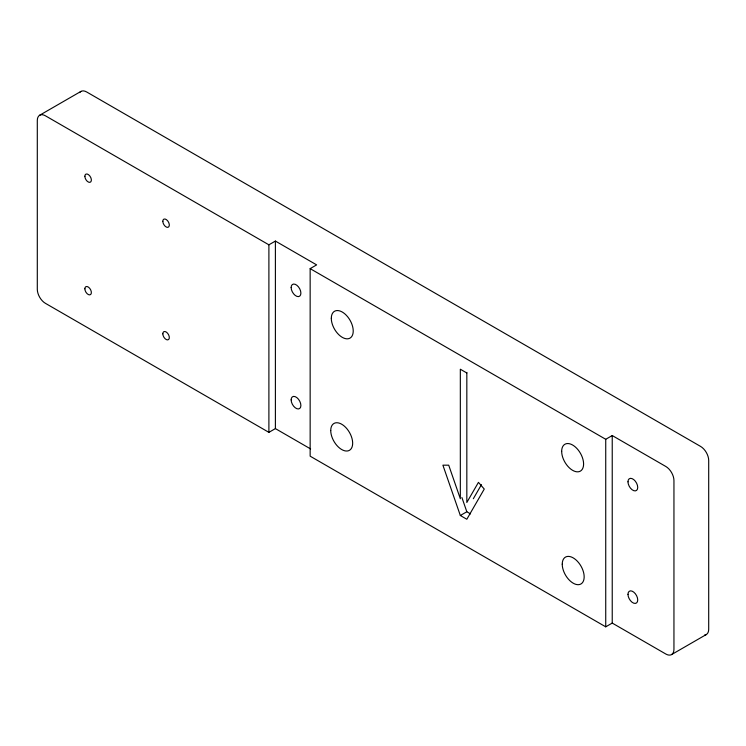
<?xml version="1.0" encoding="UTF-8"?>
<svg xmlns="http://www.w3.org/2000/svg" width="746" height="746" viewBox="0 0 746 746"><rect width="100%" height="100%" fill="white"/><g stroke="black" fill="none" stroke-linecap="round" stroke-linejoin="round"><path stroke-width="1.12" d="M473.328 498.729L481.459 484.639M39.678 115.229L80.932 91.413M310.606 448.933L275.395 428.605L268.896 432.354L45.422 303.333A11.488 6.63 60 0 1 37.3 289.271L37.3 120.488A11.488 6.63 60 0 1 45.422 115.798L268.896 244.819L275.395 241.07L316.64 264.886L310.15 268.635L310.15 456.17L605.733 626.827L612.233 623.078L665.824 654.018A11.488 6.63 60 0 0 673.946 649.328L673.946 480.545A11.488 6.63 60 0 0 665.824 466.483L612.233 435.543L605.733 439.291L310.15 268.635M466.828 372.972L460.329 369.223L460.329 498.729L448.71 465.178L442.9 465.178L460.329 515.505L466.828 511.756L470.54 513.891M671.568 654.587L706.322 634.52M460.329 515.505L466.828 519.253L484.257 489.059L478.447 482.354L466.828 502.478L466.828 372.413M461.905 497.526L466.828 511.756M612.233 435.543L612.233 623.078M605.733 439.291L605.733 626.827M275.395 241.07L275.395 428.605M268.896 244.819L268.896 432.354M79.636 92.607A11.488 6.63 60 0 1 86.676 91.982L700.578 446.416A11.488 6.63 60 0 1 708.7 460.487L708.7 629.26A11.488 6.63 60 0 1 704.644 635.042M561.673 451.358A15.507 8.952 60 0 0 578.122 471.817A15.507 8.952 60 0 0 578.122 449.894A15.507 8.952 60 0 0 561.673 451.358M562.242 564.209A15.507 8.952 60 0 0 578.682 584.668A15.507 8.952 60 0 0 578.682 562.736A15.507 8.952 60 0 0 562.242 564.209M331.308 318.355A15.507 8.952 60 0 0 347.748 338.815A15.507 8.952 60 0 0 347.748 316.891A15.507 8.952 60 0 0 331.308 318.355M330.739 430.554A15.507 8.952 60 0 0 347.188 451.013A15.507 8.952 60 0 0 347.188 429.09A15.507 8.952 60 0 0 330.739 430.554M291.145 287.518A6.891 3.982 60 0 0 298.456 296.61A6.891 3.982 60 0 0 298.456 286.865A6.891 3.982 60 0 0 291.145 287.518M291.145 399.856A6.891 3.982 60 0 0 298.456 408.948A6.891 3.982 60 0 0 298.456 399.203A6.891 3.982 60 0 0 291.145 399.856M627.983 481.804A6.891 3.982 60 0 0 635.294 490.896A6.891 3.982 60 0 0 635.294 481.151A6.891 3.982 60 0 0 627.983 481.804M627.983 594.329A6.891 3.982 60 0 0 635.294 603.421A6.891 3.982 60 0 0 635.294 593.676A6.891 3.982 60 0 0 627.983 594.329M84.867 288.814A4.597 2.648 60 0 0 89.744 294.875A4.597 2.648 60 0 0 89.744 288.385A4.597 2.648 60 0 0 84.867 288.814M84.867 176.298A4.597 2.648 60 0 0 89.744 182.36A4.597 2.648 60 0 0 89.744 175.86A4.597 2.648 60 0 0 84.867 176.298M162.824 333.826A4.597 2.648 60 0 0 167.701 339.887A4.597 2.648 60 0 0 167.701 333.387A4.597 2.648 60 0 0 162.824 333.826M162.824 221.301A4.597 2.648 60 0 0 167.701 227.362A4.597 2.648 60 0 0 167.701 220.872A4.597 2.648 60 0 0 162.824 221.301"/></g></svg>
